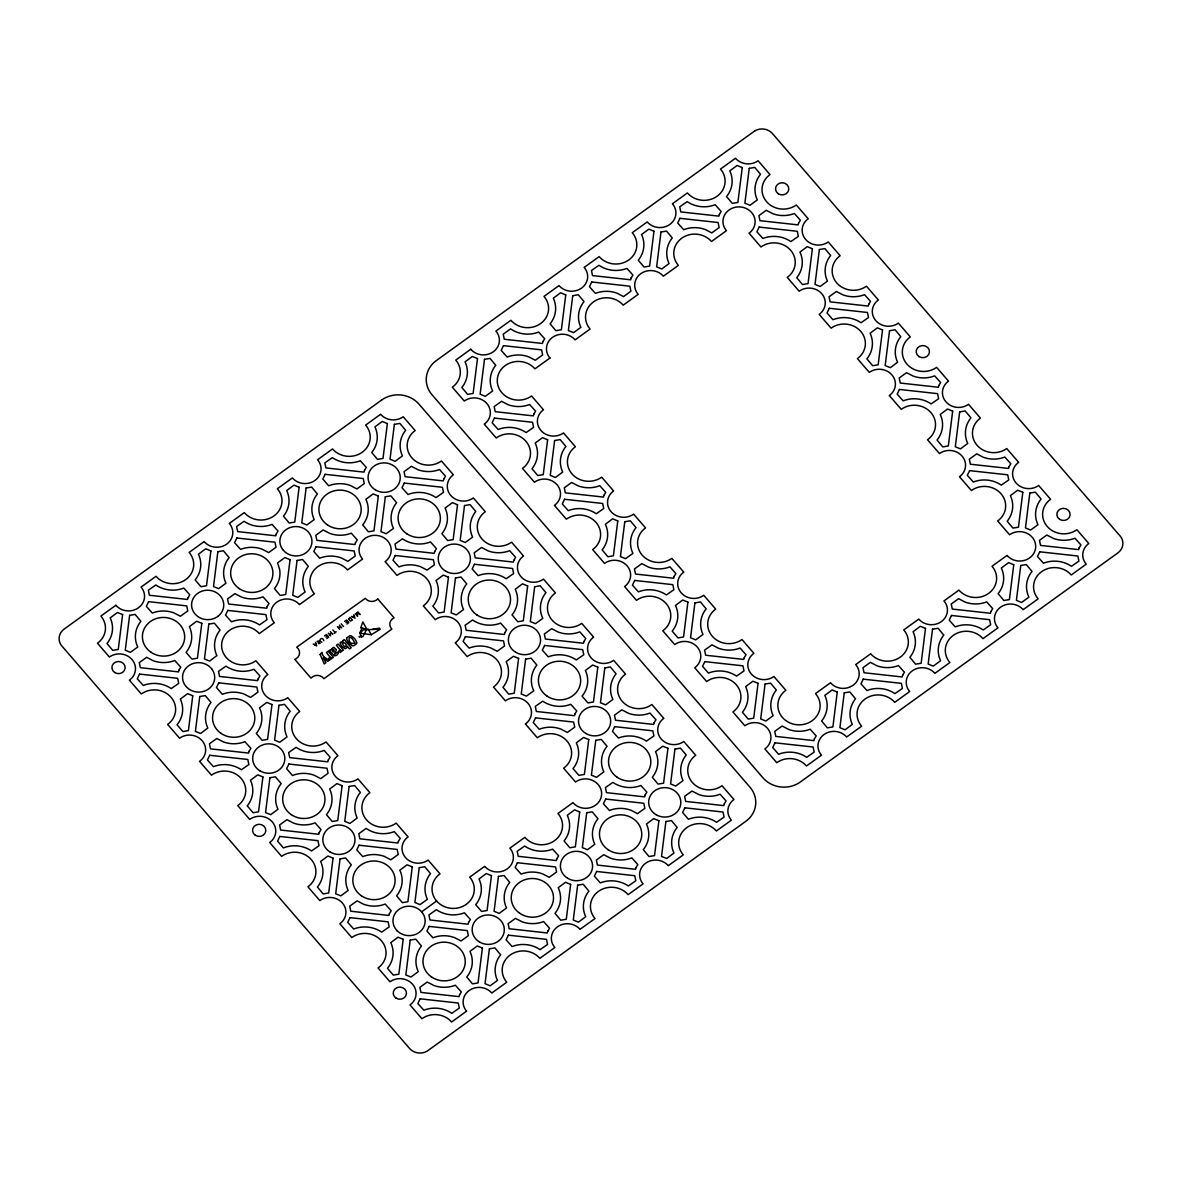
<?xml version="1.0" encoding="UTF-8"?>
<svg xmlns="http://www.w3.org/2000/svg" width="1182" height="1182" viewBox="0 0 1182 1182"><rect width="100%" height="100%" fill="white"/><g stroke="black" fill="none" stroke-linecap="round" stroke-linejoin="round"><path stroke-width="1.5" d="M362.12 628.159L366.789 629.12L362.918 636.581L358.988 636.817L361.116 635.783L359.727 632.917L362.12 628.159L360.717 627.878L362.83 621.939L366.789 629.12M324.548 635.857L326.439 634.512L328.729 637.172L326.853 638.531M344.642 621.377L346.518 620.018L348.808 622.678L346.932 624.037M313.215 644.042L314.309 644.618L315.889 643.481M351.542 616.398L352.635 616.974L354.216 615.822M325.892 637.113L327.621 635.872M345.986 622.633L347.7 621.392M329.601 634.631L331.654 633.153M334.092 633.33L336.19 631.809M378.27 629.149L379.57 628.203L372.714 629.179M421.605 911.854L436.616 901.024A21.143 19.34 2.1 0 0 466.329 904.304A21.143 19.34 2.1 0 0 469.712 877.147L484.723 866.317L485.344 867.041A16.09 14.716 2.1 0 0 507.27 868.859A16.09 14.716 2.1 0 0 510.55 848.986L509.856 848.188L524.867 837.358A21.143 19.34 2.1 0 0 554.58 840.638A21.143 19.34 2.1 0 0 557.963 813.482L572.975 802.652L573.595 803.376A16.09 14.716 2.1 0 0 595.521 805.193A16.09 14.716 2.1 0 0 598.801 785.321L597.486 783.799A16.09 14.716 2.1 0 0 576.417 781.405L575.56 782.026L563.622 768.211A21.143 19.34 2.1 0 0 567.02 741.055A21.143 19.34 2.1 0 0 537.322 737.775L525.384 723.96L526.182 723.399A16.09 14.716 2.1 0 0 528.029 703.349A16.09 14.716 2.1 0 0 506.28 700.217L505.408 700.837L493.485 687.038A21.143 19.34 2.1 0 0 496.883 659.866A21.143 19.34 2.1 0 0 467.185 656.586L455.247 642.772L456.03 642.21A16.09 14.716 2.1 0 0 457.877 622.175A16.09 14.716 2.1 0 0 436.128 619.043L435.272 619.663L423.333 605.849A21.143 19.34 2.1 0 0 426.732 578.692A21.143 19.34 2.1 0 0 397.034 575.398L385.096 561.598L385.893 561.036A16.09 14.716 2.1 0 0 388.361 541.77L387.061 540.248A16.09 14.716 2.1 0 0 365.992 537.854L365.12 538.475M371.325 634.749L380.279 629.134L363.11 629.888L360.008 633.168L371.325 634.749L368.267 629.208M352.635 616.974L355.014 618.23L353.861 614.729M314.309 644.618L316.673 645.889L315.52 642.373M319.229 641.013C312.55 641.383 324.474 643.156 318.313 643.629M377.782 598.949L394.094 617.846A7.875 7.195 2.1 0 0 391.848 629.09L323.912 678.734A7.86 7.181 2.1 0 0 311.014 678.158L294.776 659.364A7.58 6.929 2.1 0 0 296.18 658.67A7.846 7.181 2.1 0 0 296.712 647.189L365.297 598.328A7.875 7.21 2.1 0 0 377.782 598.964M357.836 611.862L360.141 614.537L356.58 612.764L357.629 616.339L355.324 613.665M341.199 623.86L343.504 626.534M339.411 625.145L341.731 627.819L337.343 626.637L339.662 629.312M332.836 629.888L335.141 632.562M330.369 631.661L332.674 634.335M328.315 633.153L330.62 635.827M323.868 640.703C322.819 636.019 317.072 640.083 321.814 642.181M282.661 549.541L283.355 550.339A16.06 14.686 2.1 0 0 305.902 552.836A16.06 14.686 2.1 0 0 308.487 532.21L307.867 531.486A16.06 14.686 2.1 0 0 285.97 529.684A16.06 14.686 2.1 0 0 282.69 549.527M361.116 635.783L361.662 637.009M436.616 901.024A21.143 19.34 2.1 0 1 440.014 873.867L428.091 860.053L427.219 860.673A16.09 14.716 2.1 0 1 405.47 857.541A16.09 14.716 2.1 0 1 407.317 837.491L408.115 836.93L396.177 823.13A21.143 19.34 2.1 0 1 366.479 819.835A21.143 19.34 2.1 0 1 369.877 792.679L357.939 778.864L357.082 779.485A16.09 14.716 2.1 0 1 335.333 776.352A16.09 14.716 2.1 0 1 337.18 756.317L337.963 755.756L326.04 741.941A21.143 19.34 2.1 0 1 296.327 738.661A21.143 19.34 2.1 0 1 299.726 711.49L287.802 697.69L286.93 698.311A16.09 14.716 2.1 0 1 265.182 695.179A16.09 14.716 2.1 0 1 267.029 675.129L267.826 674.567L255.888 660.753A21.143 19.34 2.1 0 1 226.19 657.473A21.143 19.34 2.1 0 1 229.589 630.316A21.143 19.34 2.1 0 1 259.286 633.596L274.298 622.766L273.618 621.968A16.09 14.716 2.1 0 1 276.086 602.702L277.74 601.52A16.09 14.716 2.1 0 1 298.81 603.913L299.43 604.637L314.442 593.807A21.143 19.34 2.1 0 1 317.84 566.651A21.143 19.34 2.1 0 1 347.538 569.931L362.549 559.101A16.09 14.716 2.1 0 1 365.105 538.445M331.492 649.213L329.113 650.528A2.586 2.364 2.1 0 1 329.719 650.913L334.255 655.67A1.684 1.537 2.1 0 0 334.949 655.788L336.397 655.345A7.151 6.545 2.1 0 0 337.343 654.71L338.392 653.291A2.039 1.862 2.1 0 0 338.436 652.597C338.569 649.553 331.61 659.187 336.294 650.144A1.832 1.67 2.1 0 0 336.279 649.598L334.033 647.441A1.729 1.581 2.1 0 0 333.176 647.485L331.492 649.213M320.115 654.459L324.237 663.915L325.937 662.703L323.188 657.857L327.798 661.344L329.571 660.073C324.725 658.197 321.844 655.508 322.095 652.375L320.115 654.459M347.331 646.347L347.242 647.115A1.832 1.684 2.1 0 1 346.902 647.751L345.705 648.519A1.906 1.743 2.1 0 1 344.893 648.593L341.716 646.377L340.091 643.038A1.906 1.743 2.1 0 1 340.357 642.328L343.164 641.442L342.632 640.777L344.257 639.61L351.231 647.677L349.532 648.903L347.331 646.347M348.572 618.91L350.3 621.111L352.443 620.092L350.123 617.418L348.572 618.91M332.245 650.203C334.151 655.552 335.26 646.746 332.245 650.203M329.941 657L328.729 658.477L330.576 659.571A1.847 1.699 2.1 0 0 331.004 658.862L331.049 657.68L331.758 658.492L333.368 657.325L328.123 651.252L326.424 652.479L329.941 657M339.943 649.79L338.717 651.267L340.579 652.361A1.847 1.699 2.1 0 0 341.007 651.651L341.051 650.469L341.746 651.282L343.371 650.115L338.111 644.042L336.427 645.269L339.943 649.79M122.618 614.581L118.259 649.435L112.733 650.366L106.986 643.51A28.191 25.782 2.1 0 0 110.192 617.905L117.476 612.468L122.618 614.581M129.621 615.349L125.262 650.218L130.404 652.331L137.762 647.012A28.191 25.782 2.1 0 1 140.894 621.289L135.147 614.418L129.621 615.349M192.755 695.77L188.411 730.624L182.885 731.555L177.034 724.788A28.191 25.782 2.1 0 0 180.329 699.079L187.613 693.657L192.755 695.77M201.812 623.342L197.453 658.197L191.927 659.128L186.076 652.361A28.191 25.782 2.1 0 0 189.386 626.652L196.67 621.23L201.812 623.342M210.869 550.915L206.51 585.77L200.984 586.7L195.133 579.934A28.191 25.782 2.1 0 0 198.443 554.225L205.727 548.803L210.869 550.915M199.758 696.538L195.399 731.392L200.556 733.505L207.825 728.082A28.191 25.782 2.1 0 1 211.031 702.477L205.284 695.607L199.758 696.538M208.815 624.111L204.456 658.98L209.598 661.078L216.882 655.655A28.191 25.782 2.1 0 1 220.088 630.05L214.341 623.18L208.815 624.111M217.872 551.684L213.514 586.553L218.655 588.666L225.939 583.228A28.191 25.782 2.1 0 1 229.145 557.623L223.398 550.753L217.872 551.684M262.906 776.943L258.548 811.812L253.022 812.743L247.274 805.873A28.191 25.782 2.1 0 0 250.481 780.268L257.765 774.831L262.906 776.943M271.963 704.516L267.605 739.385L262.079 740.316L256.331 733.446A28.191 25.782 2.1 0 0 259.538 707.841L266.807 702.418L271.963 704.516M290.063 559.677L285.704 594.531L280.178 595.462L274.446 588.592A28.191 25.782 2.1 0 0 279.661 569.473L277.563 562.868L284.921 557.564L290.063 559.677M299.12 487.25L294.761 522.104L289.235 523.035L283.488 516.165A28.191 25.782 2.1 0 0 286.694 490.56L293.978 485.137L299.12 487.25M269.91 777.726L265.551 812.581L270.693 814.693L277.977 809.271A28.191 25.782 2.1 0 1 281.183 783.666L275.436 776.796L269.91 777.726M278.967 705.299L274.608 740.154L279.75 742.266L287.034 736.844A28.191 25.782 2.1 0 1 290.225 711.239L284.493 704.369L278.967 705.299M297.066 560.445L292.708 595.3L297.849 597.412L305.133 591.99A28.191 25.782 2.1 0 1 308.339 566.385L302.592 559.514L297.066 560.445M306.123 488.018L301.765 522.887L306.906 524.985L314.19 519.563A28.191 25.782 2.1 0 1 317.397 493.958L311.649 487.087L306.123 488.018M333.058 858.132L328.699 892.986L323.174 893.917L317.426 887.047A28.191 25.782 2.1 0 0 320.618 861.442L327.902 856.019L333.058 858.132M342.1 785.705L337.742 820.559L332.216 821.49L326.468 814.634A28.191 25.782 2.1 0 0 329.675 789.029L336.959 783.592L342.1 785.705M378.314 496.012L373.955 530.866L368.429 531.797L362.697 524.926A28.191 25.782 2.1 0 0 365.888 499.321L373.172 493.899L378.314 496.012M387.371 423.584L383.012 458.439L377.486 459.37L371.739 452.499A28.191 25.782 2.1 0 0 374.945 426.894L382.229 421.472L387.371 423.584M340.047 858.9L335.688 893.769L340.844 895.882L348.129 890.445A28.191 25.782 2.1 0 1 351.32 864.84L345.572 857.969L340.047 858.9M349.104 786.473L344.745 821.342L349.887 823.455L357.171 818.018A28.191 25.782 2.1 0 1 360.377 792.413L354.63 785.542L349.104 786.473M385.317 496.78L380.959 531.634L386.115 533.747L393.473 528.443A28.191 25.782 2.1 0 1 396.591 502.719L390.843 495.849L385.317 496.78M394.374 424.353L390.016 459.207L395.157 461.32L402.441 455.897A28.191 25.782 2.1 0 1 405.648 430.292L399.9 423.422L394.374 424.353M403.195 939.321L398.836 974.175L393.31 975.106L387.46 968.339A28.191 25.782 2.1 0 0 390.769 942.63L398.053 937.208L403.195 939.321M412.252 866.894L407.893 901.748L402.368 902.679L396.62 895.808A28.191 25.782 2.1 0 0 399.826 870.203L407.096 864.781L412.252 866.894M448.466 577.185L444.107 612.054L438.581 612.985L432.834 606.115A28.191 25.782 2.1 0 0 436.04 580.51L443.324 575.073L448.466 577.185M457.523 504.758L453.164 539.627L447.638 540.558L441.891 533.688A28.191 25.782 2.1 0 0 445.097 508.083L452.366 502.645L457.523 504.758M477.484 358.574L473.125 393.429L467.599 394.36L461.852 387.504A28.191 25.782 2.1 0 0 465.058 361.884L472.327 356.462L477.484 358.574M410.198 940.089L405.84 974.943L410.981 977.056L418.265 971.634A28.191 25.782 2.1 0 1 421.472 946.028L415.724 939.158L410.198 940.089M419.255 867.662L414.897 902.516L420.038 904.629L427.396 899.325A28.191 25.782 2.1 0 1 430.514 873.601L424.781 866.731L419.255 867.662M455.469 577.968L451.11 612.823L456.252 614.936L463.536 609.513A28.191 25.782 2.1 0 1 466.742 583.893L460.995 577.038L455.469 577.968M464.511 505.541L460.167 540.396L465.309 542.508L472.593 537.086A28.191 25.782 2.1 0 1 475.785 511.481L470.037 504.611L464.511 505.541M484.487 359.343L480.128 394.212L485.27 396.325L492.628 391.006A28.191 25.782 2.1 0 1 495.746 365.282L490.013 358.412L484.487 359.343M482.389 948.067L478.03 982.936L472.505 983.867L466.772 976.997A28.191 25.782 2.1 0 0 469.963 951.392L477.247 945.955L482.389 948.067M491.446 875.64L487.087 910.509L481.562 911.44L475.711 904.673A28.191 25.782 2.1 0 0 479.02 878.965L486.304 873.542L491.446 875.64M518.602 658.374L514.244 693.228L508.718 694.159L502.985 687.289A28.191 25.782 2.1 0 0 506.177 661.684L513.461 656.261L518.602 658.374M527.66 585.947L523.301 620.801L517.775 621.732L512.028 614.876A28.191 25.782 2.1 0 0 515.234 589.257L522.518 583.834L527.66 585.947M547.621 439.763L543.262 474.617L537.736 475.548L532.003 468.678A28.191 25.782 2.1 0 0 535.195 443.073L542.479 437.65L547.621 439.763M565.735 294.909L561.376 329.763L555.85 330.694L550.103 323.824A28.191 25.782 2.1 0 0 553.309 298.219L560.593 292.796L565.735 294.909M489.392 948.851L485.034 983.705L490.175 985.818L497.459 980.395A28.191 25.782 2.1 0 1 500.666 954.79L494.918 947.92L489.392 948.851M498.449 876.423L494.091 911.278L499.232 913.391L506.517 907.968A28.191 25.782 2.1 0 1 509.723 882.363L503.975 875.493L498.449 876.423M525.606 659.142L521.247 694.011L526.404 696.109L533.762 690.805A28.191 25.782 2.1 0 1 536.879 665.082L531.132 658.211L525.606 659.142M534.663 586.715L530.304 621.584L535.446 623.697L542.804 618.378A28.191 25.782 2.1 0 1 545.936 592.655L540.189 585.784L534.663 586.715M554.624 440.531L550.265 475.386L555.407 477.498L562.691 472.076A28.191 25.782 2.1 0 1 565.897 446.471L560.15 439.601L554.624 440.531M572.738 295.677L568.379 330.546L573.521 332.659L580.879 327.34A28.191 25.782 2.1 0 1 584.011 301.617L578.264 294.746L572.738 295.677M570.64 884.402L566.281 919.271L560.756 920.202L555.023 913.331A28.191 25.782 2.1 0 0 558.214 887.726L565.498 882.289L570.64 884.402M579.697 811.975L575.338 846.844L569.813 847.775L564.065 840.904A28.191 25.782 2.1 0 0 567.271 815.299L574.555 809.862L579.697 811.975M588.754 739.548L584.396 774.417L578.87 775.348L573.019 768.581A28.191 25.782 2.1 0 0 576.328 742.872L583.613 737.45L588.754 739.548M597.811 667.136L593.453 701.99L587.927 702.921L582.076 696.154A28.191 25.782 2.1 0 0 585.385 670.445L592.655 665.023L597.811 667.136M617.772 520.937L613.414 555.806L607.888 556.737L602.14 549.866A28.191 25.782 2.1 0 0 605.347 524.261L612.631 518.824L617.772 520.937M653.986 231.244L649.627 266.098L644.101 267.029L638.25 260.262A28.191 25.782 2.1 0 0 641.56 234.553L648.844 229.131L653.986 231.244M577.643 885.185L573.285 920.039L578.441 922.152L585.711 916.715A28.191 25.782 2.1 0 1 588.917 891.11L583.169 884.254L577.643 885.185M586.7 812.758L582.342 847.612L587.484 849.725L594.768 844.303A28.191 25.782 2.1 0 1 597.974 818.698L592.226 811.827L586.7 812.758M595.758 740.331L591.399 775.185L596.541 777.298L603.825 771.876A28.191 25.782 2.1 0 1 607.031 746.27L601.283 739.4L595.758 740.331M604.8 667.904L600.456 702.758L605.598 704.871L612.882 699.448A28.191 25.782 2.1 0 1 616.073 673.843L610.34 666.973L604.8 667.904M624.776 521.72L620.417 556.574L625.559 558.687L632.917 553.383A28.191 25.782 2.1 0 1 636.034 527.645L630.302 520.789L624.776 521.72M660.989 232.012L656.631 266.881L661.772 268.979L669.056 263.556A28.191 25.782 2.1 0 1 672.263 237.951L666.515 231.081L660.989 232.012M658.891 820.736L654.533 855.591L649.007 856.522L643.274 849.666A28.191 25.782 2.1 0 0 646.465 824.061L653.749 818.624L658.891 820.736M667.948 748.309L663.59 783.178L658.064 784.109L652.316 777.239A28.191 25.782 2.1 0 0 655.522 751.634L662.807 746.197L667.948 748.309M687.909 602.126L683.551 636.98L678.025 637.911L672.174 631.144A28.191 25.782 2.1 0 0 675.483 605.435L682.768 600.013L687.909 602.126M742.237 167.578L737.878 202.432L732.352 203.363L726.502 196.596A28.191 25.782 2.1 0 0 729.811 170.888L737.095 165.465L742.237 167.578M665.894 821.52L661.536 856.374L666.692 858.487L673.962 853.049A28.191 25.782 2.1 0 1 677.168 827.444L671.42 820.574L665.894 821.52M674.952 749.092L670.593 783.947L675.735 786.06L683.019 780.637A28.191 25.782 2.1 0 1 686.225 755.017L680.477 748.162L674.952 749.092M694.913 602.894L690.554 637.763L695.71 639.876L702.98 634.438A28.191 25.782 2.1 0 1 706.186 608.833L700.438 601.963L694.913 602.894M749.24 168.346L744.882 203.201L750.023 205.313L757.307 199.891A28.191 25.782 2.1 0 1 760.514 174.286L754.766 167.416L749.24 168.346M758.061 683.314L753.702 718.168L748.176 719.099L742.429 712.229A28.191 25.782 2.1 0 0 745.635 686.624L752.919 681.201L758.061 683.314M812.374 248.752L808.03 283.621L802.489 284.552L796.757 277.681A28.191 25.782 2.1 0 0 799.948 252.076L807.232 246.639L812.374 248.752M765.064 684.082L760.706 718.937L765.847 721.05L773.131 715.627A28.191 25.782 2.1 0 1 776.323 690.022L770.59 683.152L765.064 684.082M819.377 249.535L815.019 284.389L820.175 286.502L827.444 281.08A28.191 25.782 2.1 0 1 830.651 255.475L824.903 248.604L819.377 249.535M837.255 692.061L832.896 726.93L827.37 727.861L821.623 720.99A28.191 25.782 2.1 0 0 824.829 695.385L832.113 689.948L837.255 692.061M882.526 329.941L878.167 364.795L872.641 365.726L866.894 358.855A28.191 25.782 2.1 0 0 870.1 333.25L877.384 327.828L882.526 329.941M844.258 692.844L839.9 727.698L845.041 729.811L852.325 724.389A28.191 25.782 2.1 0 1 855.532 698.769L849.784 691.913L844.258 692.844M889.529 330.709L885.17 365.578L890.312 367.691L897.596 362.253A28.191 25.782 2.1 0 1 900.802 336.648L895.055 329.778L889.529 330.709M925.506 628.396L921.147 663.25L915.622 664.195L909.874 657.325A28.191 25.782 2.1 0 0 913.08 631.72L920.364 626.283L925.506 628.396M952.662 411.129L948.319 445.983L942.793 446.914L937.045 440.044A28.191 25.782 2.1 0 0 940.237 414.439L947.521 409.016L952.662 411.129M932.509 629.179L928.151 664.033L933.292 666.146L940.577 660.708A28.191 25.782 2.1 0 1 943.783 635.103L938.035 628.248L932.509 629.179M959.666 411.897L955.307 446.752L960.464 448.865L967.733 443.442A28.191 25.782 2.1 0 1 970.939 417.837L965.192 410.967L959.666 411.897M1013.757 564.73L1009.398 599.584L1003.873 600.515L998.125 593.659A28.191 25.782 2.1 0 0 1001.331 568.04L1008.615 562.617L1013.757 564.73M1022.814 492.303L1018.456 527.172L1012.93 528.103L1007.182 521.232A28.191 25.782 2.1 0 0 1010.388 495.627L1017.672 490.19L1022.814 492.303M1020.76 565.498L1016.402 600.367L1021.543 602.48L1028.901 597.161A28.191 25.782 2.1 0 1 1032.034 571.438L1026.286 564.568L1020.76 565.498M1029.818 493.086L1025.459 527.94L1030.601 530.053L1037.959 524.734A28.191 25.782 2.1 0 1 1041.091 499.011L1035.343 492.155L1029.818 493.086M342.219 642.964C345.794 652.065 348.882 641.619 342.263 642.845M354.822 642.964C346.37 646.613 347.951 628.898 354.822 642.964M148.607 601.653L146.332 606.351L152.315 613.059A28.191 25.782 2.1 0 1 173.872 612.852L180.418 616.25L187.775 610.931L186.726 605.878L148.607 601.653M139.55 674.08L137.275 678.778L143.258 685.486A28.191 25.782 2.1 0 1 171.257 688.574L178.718 683.359L177.669 678.305L139.55 674.08M187.997 597.737L187.524 599.466L149.405 595.255L148.356 590.187L155.817 584.987A28.191 25.782 2.1 0 0 183.816 588.075L189.8 594.782L187.997 597.737M178.94 670.15L178.467 671.893L140.348 667.682L139.299 662.614L146.657 657.31L153.202 660.708A28.191 25.782 2.1 0 0 174.759 660.502L180.743 667.195L178.94 670.15M236.858 537.987L234.583 542.686L240.567 549.394A28.191 25.782 2.1 0 1 262.123 549.172L268.669 552.585L276.027 547.266L274.978 542.213L236.858 537.987M227.801 610.414L225.526 615.113L231.509 621.806A28.191 25.782 2.1 0 1 259.508 624.909L266.969 619.693L265.92 614.625L227.801 610.414M218.744 682.841L216.483 687.54L222.319 694.307A28.191 25.782 2.1 0 1 244.024 694.026L250.569 697.424L257.927 692.12L256.863 687.052L218.744 682.841M209.702 755.268L207.426 759.967L213.395 766.66A28.191 25.782 2.1 0 1 241.394 769.763L248.87 764.547L247.821 759.479L209.702 755.268M276.248 534.057L275.775 535.801L237.656 531.59L236.607 526.522L244.068 521.306A28.191 25.782 2.1 0 0 272.067 524.409L278.051 531.102L276.248 534.057M267.191 606.484L266.718 608.228L228.599 604.017L227.55 598.949L234.908 593.645L241.453 597.043A28.191 25.782 2.1 0 0 263.025 596.836L268.994 603.529L267.191 606.484M258.149 678.911L257.661 680.655L219.556 676.444L218.493 671.376L225.969 666.16A28.191 25.782 2.1 0 0 253.967 669.263L259.937 675.956L258.149 678.911M249.092 751.338L248.619 753.082L210.499 748.871L209.436 743.803L216.808 738.499L223.339 741.897A28.191 25.782 2.1 0 0 244.91 741.69L250.894 748.383L249.092 751.338M325.109 474.322L322.834 479.02L328.685 485.787A28.191 25.782 2.1 0 1 350.374 485.507L356.92 488.92L364.278 483.601L363.229 478.533L325.109 474.322M316.052 546.749L313.777 551.447L319.628 558.214A28.191 25.782 2.1 0 1 341.332 557.934L347.863 561.332L355.221 556.028L354.172 550.96L316.052 546.749M364.499 470.392L364.026 472.135L325.907 467.924L324.858 462.856L332.319 457.641A28.191 25.782 2.1 0 0 360.318 460.744L366.302 467.437L364.499 470.392M288.896 764.03L286.62 768.714L292.471 775.495A28.191 25.782 2.1 0 1 314.161 775.215L320.706 778.613L328.064 773.309L327.015 768.241L288.896 764.03M355.457 542.819L354.969 544.562L316.85 540.351L315.801 535.283L323.159 529.979L329.704 533.378A28.191 25.782 2.1 0 0 351.276 533.171L357.245 539.864L355.457 542.819M279.839 836.442L277.563 841.141L283.414 847.908A28.191 25.782 2.1 0 1 311.546 850.937L319.007 845.736L317.958 840.668L279.839 836.442M328.286 760.1L327.813 761.843L289.693 757.618L288.644 752.565L296.106 747.349A28.191 25.782 2.1 0 0 324.104 750.437L330.088 757.145L328.286 760.1M404.303 483.083L402.028 487.782L408.012 494.475A28.191 25.782 2.1 0 1 436.01 497.578L443.486 492.362L442.423 487.294L404.303 483.083M319.229 832.527L318.756 834.27L280.636 830.045L279.587 824.977L286.945 819.673L293.491 823.071A28.191 25.782 2.1 0 0 315.062 822.864L321.031 829.572L319.229 832.527M395.261 555.51L392.985 560.209L398.955 566.902A28.191 25.782 2.1 0 1 420.526 566.695L427.071 570.093L434.429 564.789L433.366 559.721L395.261 555.51M443.708 479.153L443.22 480.897L405.101 476.686L404.052 471.618L411.41 466.314L417.955 469.712A28.191 25.782 2.1 0 0 439.527 469.505L445.496 476.198L443.708 479.153M434.651 551.58L434.178 553.324L396.059 549.113L394.995 544.045L402.471 538.829A28.191 25.782 2.1 0 0 430.47 541.932L436.439 548.625L434.651 551.58M359.033 845.204L356.772 849.902L362.741 856.61A28.191 25.782 2.1 0 1 384.313 856.389L390.858 859.802L398.216 854.483L397.152 849.43L359.033 845.204M503.473 345.646L501.198 350.345L507.167 357.053A28.191 25.782 2.1 0 1 528.738 356.846L535.283 360.244L542.641 354.925L541.592 349.872L503.473 345.646M349.99 917.631L347.715 922.329L353.684 929.022A28.191 25.782 2.1 0 1 381.697 932.125L389.159 926.91L388.11 921.842L349.99 917.631M494.416 418.073L492.14 422.772L498.124 429.465A28.191 25.782 2.1 0 1 526.123 432.568L533.584 427.352L532.535 422.284L494.416 418.073M398.437 841.274L397.965 843.017L359.845 838.806L358.781 833.738L366.139 828.434A28.191 25.782 2.1 0 0 394.256 831.626L400.225 838.319L398.437 841.274M474.455 564.272L472.179 568.956L478.149 575.664A28.191 25.782 2.1 0 1 506.162 578.752L513.623 573.551L512.574 568.483L474.455 564.272M542.863 341.716L542.39 343.46L504.271 339.249L503.222 334.181L510.58 328.877A28.191 25.782 2.1 0 0 538.682 332.068L544.666 338.776L542.863 341.716M389.38 913.701L388.908 915.444L350.788 911.233L349.739 906.166L357.097 900.861L363.628 904.26A28.191 25.782 2.1 0 0 385.199 904.053L391.183 910.746L389.38 913.701M465.398 636.684L463.122 641.383L469.106 648.091A28.191 25.782 2.1 0 1 490.663 647.884L497.208 651.282L504.566 645.963L503.517 640.91L465.398 636.684M533.806 414.143L533.333 415.887L495.214 411.676L494.165 406.608L501.523 401.304L508.068 404.702A28.191 25.782 2.1 0 0 529.625 404.495L535.609 411.188L533.806 414.143M513.845 560.342L513.372 562.085L475.253 557.86L474.204 552.807L481.562 547.488L488.092 550.886A28.191 25.782 2.1 0 0 509.664 550.679L515.648 557.387L513.845 560.342M591.724 281.981L589.449 286.679L595.418 293.387A28.191 25.782 2.1 0 1 616.989 293.166L623.535 296.579L630.893 291.26L629.843 286.207L591.724 281.981M504.788 632.769L504.315 634.498L466.196 630.287L465.147 625.219L472.608 620.018A28.191 25.782 2.1 0 0 500.607 623.106L506.59 629.814L504.788 632.769M429.184 926.393L426.909 931.091L432.893 937.784A28.191 25.782 2.1 0 1 454.449 937.577L460.995 940.975L468.353 935.671L467.304 930.603L429.184 926.393M420.127 998.82L417.852 1003.518L423.836 1010.211A28.191 25.782 2.1 0 1 451.834 1013.314L459.296 1008.098L458.247 1003.03L420.127 998.82M564.553 499.262L562.292 503.96L568.261 510.654A28.191 25.782 2.1 0 1 596.26 513.756L603.736 508.541L602.672 503.473L564.553 499.262M631.114 278.051L630.641 279.794L592.522 275.583L591.473 270.515L598.934 265.3A28.191 25.782 2.1 0 0 626.933 268.403L632.917 275.096L631.114 278.051M468.574 922.462L468.102 924.206L429.982 919.995L428.933 914.927L436.394 909.712A28.191 25.782 2.1 0 0 464.393 912.814L470.377 919.507L468.574 922.462M544.592 645.446L542.316 650.144L548.3 656.837A28.191 25.782 2.1 0 1 576.299 659.94L583.775 654.725L582.711 649.657L544.592 645.446M459.517 994.889L459.044 996.633L420.925 992.407L419.876 987.354L427.234 982.035L433.779 985.448A28.191 25.782 2.1 0 0 455.351 985.227L461.32 991.934L459.517 994.889M535.549 717.873L533.274 722.571L539.243 729.264A28.191 25.782 2.1 0 1 560.815 729.058L567.36 732.456L574.718 727.152L573.654 722.084L535.549 717.873M603.958 495.332L603.485 497.075L565.365 492.864L564.302 487.797L571.66 482.478L578.205 485.891A28.191 25.782 2.1 0 0 599.776 485.684L605.745 492.377L603.958 495.332M679.975 218.315L677.7 223.014L683.684 229.707A28.191 25.782 2.1 0 1 705.24 229.5L711.786 232.898L719.144 227.594L718.095 222.526L679.975 218.315M517.435 862.727L515.16 867.425L521.144 874.119A28.191 25.782 2.1 0 1 542.701 873.912L549.246 877.31L556.604 872.006L555.555 866.938L517.435 862.727M583.997 641.516L583.509 643.259L545.39 639.048L544.341 633.98L551.698 628.676L558.244 632.075A28.191 25.782 2.1 0 0 579.815 631.868L585.784 638.561L583.997 641.516M508.378 935.154L506.103 939.838L512.087 946.546A28.191 25.782 2.1 0 1 540.085 949.634L547.547 944.433L546.498 939.365L508.378 935.154M574.94 713.943L574.467 715.686L536.347 711.475L535.283 706.408L542.76 701.192A28.191 25.782 2.1 0 0 570.758 704.295L576.742 710.988L574.94 713.943M719.365 214.385L718.892 216.129L680.773 211.918L679.724 206.85L687.185 201.634A28.191 25.782 2.1 0 0 715.184 204.737L721.168 211.43L719.365 214.385M556.825 858.797L556.353 860.54L518.233 856.315L517.184 851.262L524.645 846.046A28.191 25.782 2.1 0 0 552.644 849.134L558.628 855.842L556.825 858.797M634.704 580.436L632.429 585.134L638.413 591.842A28.191 25.782 2.1 0 1 666.412 594.93L673.873 589.715L672.824 584.662L634.704 580.436M547.783 931.224L547.296 932.967L509.176 928.742L508.127 923.689L515.485 918.37L522.03 921.768A28.191 25.782 2.1 0 0 543.602 921.561L549.571 928.269L547.783 931.224M614.743 726.635L612.468 731.333L618.452 738.026A28.191 25.782 2.1 0 1 646.451 741.129L653.912 735.913L652.863 730.845L614.743 726.635M759.169 227.077L756.894 231.775L762.878 238.469A28.191 25.782 2.1 0 1 790.876 241.571L798.338 236.356L797.289 231.288L759.169 227.077M605.686 799.062L603.411 803.745L609.395 810.453A28.191 25.782 2.1 0 1 630.952 810.246L637.497 813.644L644.855 808.34L643.806 803.272L605.686 799.062M674.095 576.52L673.622 578.249L635.502 574.038L634.453 568.97L641.811 563.666L648.357 567.065A28.191 25.782 2.1 0 0 669.913 566.858L675.897 573.566L674.095 576.52M596.629 871.474L594.354 876.172L600.338 882.88A28.191 25.782 2.1 0 1 628.336 885.968L635.813 880.767L634.749 875.699L596.629 871.474M654.134 722.704L653.661 724.448L615.541 720.237L614.492 715.169L621.85 709.85L628.381 713.263A28.191 25.782 2.1 0 0 649.952 713.056L655.936 719.749L654.134 722.704M798.559 223.147L798.086 224.89L759.967 220.679L758.918 215.612L766.276 210.307L772.821 213.706A28.191 25.782 2.1 0 0 794.378 213.499L800.362 220.192L798.559 223.147M645.077 795.131L644.604 796.875L606.484 792.649L605.435 787.596L612.897 782.381A28.191 25.782 2.1 0 0 640.895 785.469L646.879 792.176L645.077 795.131M636.034 867.558L635.547 869.302L597.427 865.076L596.378 860.008L603.736 854.704L610.281 858.102A28.191 25.782 2.1 0 0 631.853 857.896L637.822 864.603L636.034 867.558M704.841 661.625L702.581 666.323L708.417 673.09A28.191 25.782 2.1 0 1 736.549 676.119L744.025 670.903L742.961 665.835L704.841 661.625M684.88 807.808L682.605 812.507L688.456 819.274A28.191 25.782 2.1 0 1 716.587 822.303L724.064 817.087L723 812.034L684.88 807.808M829.321 308.266L827.045 312.949L832.896 319.731A28.191 25.782 2.1 0 1 861.013 322.745L868.489 317.544L867.44 312.476L829.321 308.266M744.246 657.694L743.774 659.438L705.654 655.227L704.59 650.159L711.948 644.855L718.493 648.253A28.191 25.782 2.1 0 0 740.065 648.046L746.034 654.739L744.246 657.694M724.285 803.893L723.798 805.622L685.678 801.411L684.629 796.343L691.987 791.039L698.532 794.437A28.191 25.782 2.1 0 0 720.104 794.23L726.073 800.938L724.285 803.893M868.711 304.335L868.238 306.079L830.119 301.853L829.055 296.785L836.428 291.481L842.958 294.879A28.191 25.782 2.1 0 0 864.53 294.673L870.513 301.38L868.711 304.335M774.993 742.813L772.718 747.512L778.569 754.279A28.191 25.782 2.1 0 1 806.7 757.307L814.162 752.092L813.113 747.024L774.993 742.813M899.458 389.439L897.182 394.138L903.166 400.831A28.191 25.782 2.1 0 1 931.165 403.934L938.626 398.718L937.577 393.65L899.458 389.439M814.383 738.883L813.91 740.626L775.791 736.401L774.742 731.348L782.1 726.029L788.645 729.442A28.191 25.782 2.1 0 0 810.202 729.22L816.186 735.928L814.383 738.883M938.848 385.509L938.375 387.253L900.256 383.042L899.207 377.974L906.564 372.67L913.11 376.068A28.191 25.782 2.1 0 0 934.681 375.861L940.65 382.554L938.848 385.509M863.244 679.148L860.969 683.831L866.953 690.539A28.191 25.782 2.1 0 1 894.951 693.627L902.413 688.426L901.364 683.359L863.244 679.148M902.634 675.217L902.162 676.961L864.042 672.735L862.993 667.682L870.351 662.363L876.896 665.762A28.191 25.782 2.1 0 0 898.453 665.555L904.437 672.263L902.634 675.217M969.609 470.628L967.334 475.327L973.303 482.02A28.191 25.782 2.1 0 1 1001.302 485.122L1008.778 479.907L1007.729 474.839L969.609 470.628M951.495 615.467L949.22 620.166L955.204 626.874A28.191 25.782 2.1 0 1 983.202 629.962L990.664 624.746L989.615 619.693L951.495 615.467M1009 466.698L1008.527 468.441L970.407 464.216L969.343 459.163L976.716 453.844L983.247 457.257A28.191 25.782 2.1 0 0 1004.818 457.035L1010.802 463.743L1009 466.698M990.885 611.552L990.413 613.281L952.293 609.07L951.244 604.002L958.602 598.698L965.147 602.096A28.191 25.782 2.1 0 0 986.704 601.889L992.688 608.597L990.885 611.552M1039.746 551.802L1037.471 556.5L1043.455 563.208A28.191 25.782 2.1 0 1 1071.453 566.296L1078.915 561.081L1077.866 556.028L1039.746 551.802M1079.136 547.887L1078.664 549.615L1040.544 545.404L1039.495 540.337L1046.853 535.032L1053.398 538.431A28.191 25.782 2.1 0 0 1074.97 538.224L1080.939 544.932L1079.136 547.887M346.991 637.659L346.873 637.852A2.719 2.482 2.1 0 0 346.577 639.167L348.734 642.919L352.236 645.727A2.719 2.482 2.1 0 0 353.714 645.756L356.565 643.688A2.719 2.482 2.1 0 0 356.875 642.373L354.703 638.62L351.202 635.827A2.719 2.482 2.1 0 0 349.739 635.783L346.991 637.659M381.638 400.033L64.123 629.105A13.297 12.175 2.1 0 0 61.301 645.328L409.504 1048.39A13.297 12.175 2.1 0 0 427.249 1051.079L745.709 821.401A26.595 24.334 2.1 0 0 749.979 787.227L419.004 404.17A26.595 24.334 2.1 0 0 381.638 400.033M754.751 130.921L436.291 360.599A26.595 24.334 2.1 0 0 432.021 394.773L762.996 777.83A26.595 24.334 2.1 0 0 800.362 781.967L1117.877 552.895A13.297 12.175 2.1 0 0 1120.699 536.672L772.496 133.61A13.297 12.175 2.1 0 0 754.751 130.921M115.895 605.258L100.884 616.088A21.143 19.34 2.1 0 1 97.485 643.244L109.424 657.059L110.295 656.438A16.09 14.716 2.1 0 1 132.029 659.556A16.09 14.716 2.1 0 1 130.183 679.606L129.399 680.167L141.338 693.982A21.143 19.34 2.1 0 1 171.035 697.262A21.143 19.34 2.1 0 1 167.637 724.418L179.575 738.233L180.432 737.612A16.09 14.716 2.1 0 1 202.181 740.745A16.09 14.716 2.1 0 1 200.334 760.794L199.551 761.356L211.475 775.17A21.143 19.34 2.1 0 1 241.172 778.45A21.143 19.34 2.1 0 1 237.774 805.607L249.712 819.422L250.584 818.801A16.09 14.716 2.1 0 1 272.318 821.933A16.09 14.716 2.1 0 1 270.471 841.968L269.688 842.53L281.626 856.344A21.143 19.34 2.1 0 1 311.324 859.624A21.143 19.34 2.1 0 1 307.926 886.796L319.864 900.595L320.721 899.975A16.09 14.716 2.1 0 1 342.47 903.107A16.09 14.716 2.1 0 1 340.623 923.157L339.84 923.718L351.763 937.533A21.143 19.34 2.1 0 1 381.461 940.813A21.143 19.34 2.1 0 1 378.063 967.969L390.001 981.784L390.873 981.163A16.09 14.716 2.1 0 1 412.621 984.296A16.09 14.716 2.1 0 1 410.76 1004.345L409.977 1004.907L421.915 1018.707A21.143 19.34 2.1 0 1 451.613 1022.002L466.624 1011.171L465.944 1010.374A16.09 14.716 2.1 0 1 469.224 990.486A16.09 14.716 2.1 0 1 491.136 992.319L491.756 993.043L506.768 982.212A21.143 19.34 2.1 0 1 510.166 955.041A21.143 19.34 2.1 0 1 539.864 958.336L554.875 947.506L554.195 946.708A16.09 14.716 2.1 0 1 557.476 926.821A16.09 14.716 2.1 0 1 579.387 928.638L580.007 929.362L595.019 918.532A21.143 19.34 2.1 0 1 598.417 891.376A21.143 19.34 2.1 0 1 628.115 894.656L643.126 883.826L642.447 883.043A16.09 14.716 2.1 0 1 645.727 863.156A16.09 14.716 2.1 0 1 667.638 864.973L668.258 865.697L683.27 854.867A21.143 19.34 2.1 0 1 686.668 827.71A21.143 19.34 2.1 0 1 716.366 830.99L731.377 820.16L730.698 819.377A16.09 14.716 2.1 0 1 733.165 800.111L733.963 799.534L722.025 785.734A21.143 19.34 2.1 0 1 692.327 782.44A21.143 19.34 2.1 0 1 695.725 755.283L683.787 741.483L682.915 742.104A16.09 14.716 2.1 0 1 661.181 738.972A16.09 14.716 2.1 0 1 663.028 718.922L663.811 718.361L651.873 704.546A21.143 19.34 2.1 0 1 622.175 701.266A21.143 19.34 2.1 0 1 625.573 674.109L613.635 660.295L612.778 660.915A16.09 14.716 2.1 0 1 591.03 657.783A16.09 14.716 2.1 0 1 592.876 637.733L593.659 637.172L581.736 623.357A21.143 19.34 2.1 0 1 552.038 620.077A21.143 19.34 2.1 0 1 555.437 592.921L543.498 579.106L542.627 579.727A16.09 14.716 2.1 0 1 520.893 576.594A16.09 14.716 2.1 0 1 522.74 556.559L523.523 555.998L511.584 542.183A21.143 19.34 2.1 0 1 481.887 538.903A21.143 19.34 2.1 0 1 485.285 511.732L473.347 497.932L472.49 498.553A16.09 14.716 2.1 0 1 450.741 495.421A16.09 14.716 2.1 0 1 452.588 475.371L453.371 474.809L441.447 460.995A21.143 19.34 2.1 0 1 411.75 457.715A21.143 19.34 2.1 0 1 415.148 430.558L403.21 416.744L402.338 417.364A16.09 14.716 2.1 0 1 381.269 414.971L380.648 414.247L365.637 425.077A21.143 19.34 2.1 0 1 362.253 452.233A21.143 19.34 2.1 0 1 332.541 448.953L317.53 459.783L318.224 460.581A16.09 14.716 2.1 0 1 314.944 480.468A16.09 14.716 2.1 0 1 293.018 478.636L292.397 477.912L277.386 488.742A21.143 19.34 2.1 0 1 274.002 515.913A21.143 19.34 2.1 0 1 244.29 512.619L229.278 523.449L229.973 524.247A16.09 14.716 2.1 0 1 226.693 544.134A16.09 14.716 2.1 0 1 204.767 542.302L204.146 541.578L189.135 552.422A21.143 19.34 2.1 0 1 185.737 579.579A21.143 19.34 2.1 0 1 156.039 576.284L141.027 587.114L141.722 587.912A16.09 14.716 2.1 0 1 138.442 607.799A16.09 14.716 2.1 0 1 116.516 605.982L115.895 605.258M470.761 349.251L455.75 360.082A21.143 19.34 2.1 0 1 452.351 387.238L464.29 401.038L465.147 400.432A16.09 14.716 2.1 0 1 486.895 403.55A16.09 14.716 2.1 0 1 485.048 423.599L484.265 424.161L496.189 437.975A21.143 19.34 2.1 0 1 525.901 441.255A21.143 19.34 2.1 0 1 522.503 468.412L534.427 482.226L535.298 481.606A16.09 14.716 2.1 0 1 557.047 484.738A16.09 14.716 2.1 0 1 555.2 504.788L554.402 505.349L566.341 519.164A21.143 19.34 2.1 0 1 596.038 522.444A21.143 19.34 2.1 0 1 592.64 549.6L604.578 563.415L605.435 562.795A16.09 14.716 2.1 0 1 627.184 565.927A16.09 14.716 2.1 0 1 625.337 585.962L624.554 586.523L636.477 600.338A21.143 19.34 2.1 0 1 666.19 603.618A21.143 19.34 2.1 0 1 662.792 630.789L674.715 644.589L675.587 643.968A16.09 14.716 2.1 0 1 697.336 647.101A16.09 14.716 2.1 0 1 695.489 667.15L694.691 667.712L706.629 681.526A21.143 19.34 2.1 0 1 736.327 684.806A21.143 19.34 2.1 0 1 732.929 711.963L744.867 725.778L745.724 725.157A16.09 14.716 2.1 0 1 767.473 728.289A16.09 14.716 2.1 0 1 765.626 748.339L764.843 748.9L776.766 762.7A21.143 19.34 2.1 0 1 806.479 765.995L821.49 755.165L820.796 754.367A16.09 14.716 2.1 0 1 824.076 734.48A16.09 14.716 2.1 0 1 846.002 736.312L846.622 737.021L861.634 726.191A21.143 19.34 2.1 0 1 865.032 699.035A21.143 19.34 2.1 0 1 894.73 702.33L909.741 691.5L909.047 690.702A16.09 14.716 2.1 0 1 912.327 670.815A16.09 14.716 2.1 0 1 934.253 672.632L934.873 673.356L949.885 662.526A21.143 19.34 2.1 0 1 953.283 635.369A21.143 19.34 2.1 0 1 982.981 638.649L997.992 627.819L997.312 627.036A16.09 14.716 2.1 0 1 1000.593 607.149A16.09 14.716 2.1 0 1 1022.504 608.966L1023.124 609.69L1038.136 598.86A21.143 19.34 2.1 0 1 1041.534 571.704A21.143 19.34 2.1 0 1 1071.232 574.984L1086.243 564.154L1085.564 563.356A16.09 14.716 2.1 0 1 1088.031 544.104L1088.814 543.528L1076.891 529.728A21.143 19.34 2.1 0 1 1047.193 526.433A21.143 19.34 2.1 0 1 1050.576 499.277L1038.653 485.477L1037.781 486.083A16.09 14.716 2.1 0 1 1016.032 482.965A16.09 14.716 2.1 0 1 1017.894 462.916L1018.677 462.354L1006.739 448.539A21.143 19.34 2.1 0 1 977.041 445.259A21.143 19.34 2.1 0 1 980.439 418.103L968.501 404.288L967.644 404.909A16.09 14.716 2.1 0 1 945.896 401.777A16.09 14.716 2.1 0 1 947.742 381.727L948.525 381.165L936.602 367.351A21.143 19.34 2.1 0 1 906.904 364.071A21.143 19.34 2.1 0 1 910.288 336.914L898.364 323.1L897.493 323.72A16.09 14.716 2.1 0 1 875.744 320.588A16.09 14.716 2.1 0 1 877.605 300.553L878.389 299.992L866.45 286.177A21.143 19.34 2.1 0 1 836.753 282.897A21.143 19.34 2.1 0 1 840.151 255.726L828.213 241.926L827.356 242.546A16.09 14.716 2.1 0 1 805.607 239.414A16.09 14.716 2.1 0 1 807.454 219.364L808.237 218.803L796.313 204.988A21.143 19.34 2.1 0 1 766.616 201.708A21.143 19.34 2.1 0 1 769.999 174.552L758.076 160.737L757.204 161.358A16.09 14.716 2.1 0 1 736.135 158.964L735.514 158.24L720.503 169.07A21.143 19.34 2.1 0 1 717.105 196.227A21.143 19.34 2.1 0 1 687.407 192.947L672.395 203.777L673.075 204.575A16.09 14.716 2.1 0 1 669.81 224.462A16.09 14.716 2.1 0 1 647.884 222.63L647.263 221.906L632.252 232.736A21.143 19.34 2.1 0 1 628.854 259.907A21.143 19.34 2.1 0 1 599.156 256.612L584.144 267.442L584.824 268.24A16.09 14.716 2.1 0 1 581.544 288.127A16.09 14.716 2.1 0 1 559.633 286.295L559.012 285.571L544.001 296.401A21.143 19.34 2.1 0 1 540.602 323.572A21.143 19.34 2.1 0 1 510.905 320.278L495.893 331.108L496.573 331.906A16.09 14.716 2.1 0 1 493.293 351.793A16.09 14.716 2.1 0 1 471.382 349.975L470.761 349.251M549.955 357.998L534.944 368.828A21.143 19.34 2.1 0 0 505.246 365.548A21.143 19.34 2.1 0 0 501.848 392.705A21.143 19.34 2.1 0 0 531.56 396L543.484 409.799L542.701 410.361A16.09 14.716 2.1 0 0 540.854 430.411A16.09 14.716 2.1 0 0 562.602 433.543L563.459 432.922L575.398 446.737A21.143 19.34 2.1 0 0 571.999 473.893A21.143 19.34 2.1 0 0 601.697 477.173L613.635 490.988L612.837 491.549A16.09 14.716 2.1 0 0 610.991 511.599A16.09 14.716 2.1 0 0 632.739 514.731L633.611 514.111L645.535 527.911A21.143 19.34 2.1 0 0 642.136 555.067A21.143 19.34 2.1 0 0 671.849 558.362L683.772 572.162L682.989 572.738A16.09 14.716 2.1 0 0 681.142 592.773A16.09 14.716 2.1 0 0 702.891 595.905L703.748 595.285L715.686 609.099A21.143 19.34 2.1 0 0 712.288 636.256A21.143 19.34 2.1 0 0 741.986 639.536L753.924 653.351L753.126 653.912A16.09 14.716 2.1 0 0 751.279 673.962A16.09 14.716 2.1 0 0 773.028 677.094L773.9 676.473L785.823 690.288A21.143 19.34 2.1 0 0 782.425 717.444A21.143 19.34 2.1 0 0 812.137 720.725A21.143 19.34 2.1 0 0 815.521 693.568L830.532 682.738L831.153 683.462A16.09 14.716 2.1 0 0 853.079 685.279A16.09 14.716 2.1 0 0 856.359 665.392L855.665 664.609L870.691 653.779A21.143 19.34 2.1 0 0 900.389 657.059A21.143 19.34 2.1 0 0 903.772 629.903L918.783 619.072L919.419 619.796A16.09 14.716 2.1 0 0 941.33 621.614A16.09 14.716 2.1 0 0 944.61 601.727L943.93 600.944L958.942 590.099A21.143 19.34 2.1 0 0 988.64 593.394A21.143 19.34 2.1 0 0 992.023 566.237L1007.049 555.407L1007.67 556.131A16.09 14.716 2.1 0 0 1028.739 558.51L1030.379 557.328A16.09 14.716 2.1 0 0 1032.861 538.061L1031.561 536.539A16.09 14.716 2.1 0 0 1010.492 534.161L1009.62 534.781L997.682 520.966A21.143 19.34 2.1 0 0 1001.08 493.81A21.143 19.34 2.1 0 0 971.382 490.515L959.459 476.715L960.242 476.154A16.09 14.716 2.1 0 0 962.089 456.104A16.09 14.716 2.1 0 0 940.34 452.972L939.483 453.593L927.545 439.778A21.143 19.34 2.1 0 0 930.943 412.621A21.143 19.34 2.1 0 0 901.245 409.341L889.307 395.527L890.09 394.965A16.09 14.716 2.1 0 0 891.937 374.916A16.09 14.716 2.1 0 0 870.203 371.783L869.331 372.404L857.393 358.604A21.143 19.34 2.1 0 0 860.792 331.433A21.143 19.34 2.1 0 0 831.094 328.153L819.17 314.353L819.953 313.777A16.09 14.716 2.1 0 0 821.8 293.742A16.09 14.716 2.1 0 0 800.051 290.609L799.195 291.23L787.256 277.415A21.143 19.34 2.1 0 0 790.655 250.259A21.143 19.34 2.1 0 0 760.957 246.979L749.019 233.164L749.802 232.603A16.09 14.716 2.1 0 0 751.442 212.302A16.09 14.716 2.1 0 0 729.338 209.79A16.09 14.716 2.1 0 0 725.778 229.869L726.472 230.667L711.446 241.497A21.143 19.34 2.1 0 0 681.748 238.217A21.143 19.34 2.1 0 0 678.365 265.374L663.338 276.204L662.718 275.48A16.09 14.716 2.1 0 0 640.807 273.663A16.09 14.716 2.1 0 0 637.526 293.535L638.206 294.333L623.195 305.163A21.143 19.34 2.1 0 0 593.497 301.883A21.143 19.34 2.1 0 0 590.099 329.039L575.087 339.869L574.467 339.145A16.09 14.716 2.1 0 0 552.555 337.328A16.09 14.716 2.1 0 0 549.275 357.2L549.955 357.998M218.434 615.94L216.794 617.122A16.09 14.716 2.1 0 1 191.706 606.662A16.09 14.716 2.1 0 1 213.277 591.177A16.09 14.716 2.1 0 1 218.434 615.94M397.093 930.707L395.793 929.185A16.09 14.716 2.1 0 1 399.073 909.313A16.09 14.716 2.1 0 1 420.984 911.13L422.299 912.652A16.09 14.716 2.1 0 1 419.019 932.524A16.09 14.716 2.1 0 1 397.093 930.707M211.859 669.101L210.559 667.579A16.09 14.716 2.1 0 0 188.647 665.762A16.09 14.716 2.1 0 0 185.367 685.634L186.667 687.156A16.09 14.716 2.1 0 0 208.579 688.988A16.09 14.716 2.1 0 0 211.859 669.101M519.784 913.317A21.143 19.34 2.1 0 0 553.368 900.167A21.143 19.34 2.1 0 0 523.951 880.043A21.143 19.34 2.1 0 0 519.784 913.317M617.093 777.224A21.143 19.34 2.1 0 0 650.676 764.074A21.143 19.34 2.1 0 0 621.259 743.951A21.143 19.34 2.1 0 0 617.093 777.224M546.956 696.035A21.143 19.34 2.1 0 0 580.525 682.886A21.143 19.34 2.1 0 0 551.107 662.777A21.143 19.34 2.1 0 0 546.956 696.035M608.036 849.651A21.143 19.34 2.1 0 0 641.619 836.501A21.143 19.34 2.1 0 0 612.202 816.378A21.143 19.34 2.1 0 0 608.036 849.651M221.108 733.431A21.143 19.34 2.1 0 0 254.677 720.281A21.143 19.34 2.1 0 0 225.26 700.172A21.143 19.34 2.1 0 0 221.108 733.431M291.245 814.62A21.143 19.34 2.1 0 0 324.828 801.47A21.143 19.34 2.1 0 0 295.411 781.346A21.143 19.34 2.1 0 0 291.245 814.62M150.956 652.242A21.143 19.34 2.1 0 0 184.54 639.107A21.143 19.34 2.1 0 0 155.123 618.984A21.143 19.34 2.1 0 0 150.956 652.242M406.667 533.673A21.143 19.34 2.1 0 0 440.236 520.523A21.143 19.34 2.1 0 0 410.819 500.414A21.143 19.34 2.1 0 0 406.667 533.673M476.804 614.862A21.143 19.34 2.1 0 0 510.388 601.712A21.143 19.34 2.1 0 0 480.956 581.588A21.143 19.34 2.1 0 0 476.804 614.862M431.533 976.982A21.143 19.34 2.1 0 0 465.117 963.832A21.143 19.34 2.1 0 0 435.7 943.724A21.143 19.34 2.1 0 0 431.533 976.982M361.397 895.793A21.143 19.34 2.1 0 0 394.965 882.644A21.143 19.34 2.1 0 0 365.548 862.535A21.143 19.34 2.1 0 0 361.397 895.793M479.493 941.98A16.09 14.716 2.1 0 0 504.3 930.529A16.09 14.716 2.1 0 0 480.926 916.523A16.09 14.716 2.1 0 0 479.493 941.98M515.707 652.272A16.09 14.716 2.1 0 0 540.529 640.836A16.09 14.716 2.1 0 0 517.14 626.815A16.09 14.716 2.1 0 0 515.707 652.272M445.57 571.098A16.09 14.716 2.1 0 0 470.377 559.647A16.09 14.716 2.1 0 0 447.003 545.641A16.09 14.716 2.1 0 0 445.57 571.098M585.858 733.461A16.09 14.716 2.1 0 0 610.666 722.01A16.09 14.716 2.1 0 0 587.291 708.003A16.09 14.716 2.1 0 0 585.858 733.461M567.744 878.315A16.09 14.716 2.1 0 0 592.551 866.864A16.09 14.716 2.1 0 0 569.177 852.857A16.09 14.716 2.1 0 0 567.744 878.315M655.995 814.649A16.09 14.716 2.1 0 0 680.817 803.199A16.09 14.716 2.1 0 0 657.428 789.192A16.09 14.716 2.1 0 0 655.995 814.649M260.01 770.856A16.09 14.716 2.1 0 0 284.818 759.405A16.09 14.716 2.1 0 0 261.444 745.399A16.09 14.716 2.1 0 0 260.01 770.856M330.147 852.03A16.09 14.716 2.1 0 0 354.969 840.594A16.09 14.716 2.1 0 0 331.581 826.587A16.09 14.716 2.1 0 0 330.147 852.03M375.418 489.909A16.09 14.716 2.1 0 0 400.225 478.459A16.09 14.716 2.1 0 0 376.851 464.452A16.09 14.716 2.1 0 0 375.418 489.909M239.207 588.577A21.143 19.34 2.1 0 0 272.791 575.427A21.143 19.34 2.1 0 0 243.374 555.318A21.143 19.34 2.1 0 0 239.207 588.577M327.458 524.911A21.143 19.34 2.1 0 0 361.042 511.762A21.143 19.34 2.1 0 0 331.625 491.653A21.143 19.34 2.1 0 0 327.458 524.911M114.698 672.528A6.649 6.087 2.1 0 0 125.144 668.155A6.649 6.087 2.1 0 0 115.733 662.038A6.649 6.087 2.1 0 0 114.698 672.528M255.356 835.319A6.649 6.087 2.1 0 0 265.802 830.961A6.649 6.087 2.1 0 0 256.391 824.829A6.649 6.087 2.1 0 0 255.356 835.319M396.014 998.11A6.649 6.087 2.1 0 0 406.46 993.752A6.649 6.087 2.1 0 0 397.049 987.62A6.649 6.087 2.1 0 0 396.014 998.11M1059.648 519.371A6.649 6.087 2.1 0 0 1070.094 515.012A6.649 6.087 2.1 0 0 1060.682 508.881A6.649 6.087 2.1 0 0 1059.648 519.371M918.99 356.58A6.649 6.087 2.1 0 0 929.436 352.221A6.649 6.087 2.1 0 0 920.024 346.09A6.649 6.087 2.1 0 0 918.99 356.58M778.332 193.789A6.649 6.087 2.1 0 0 788.793 189.43A6.649 6.087 2.1 0 0 779.366 183.299A6.649 6.087 2.1 0 0 778.332 193.789"/></g></svg>
